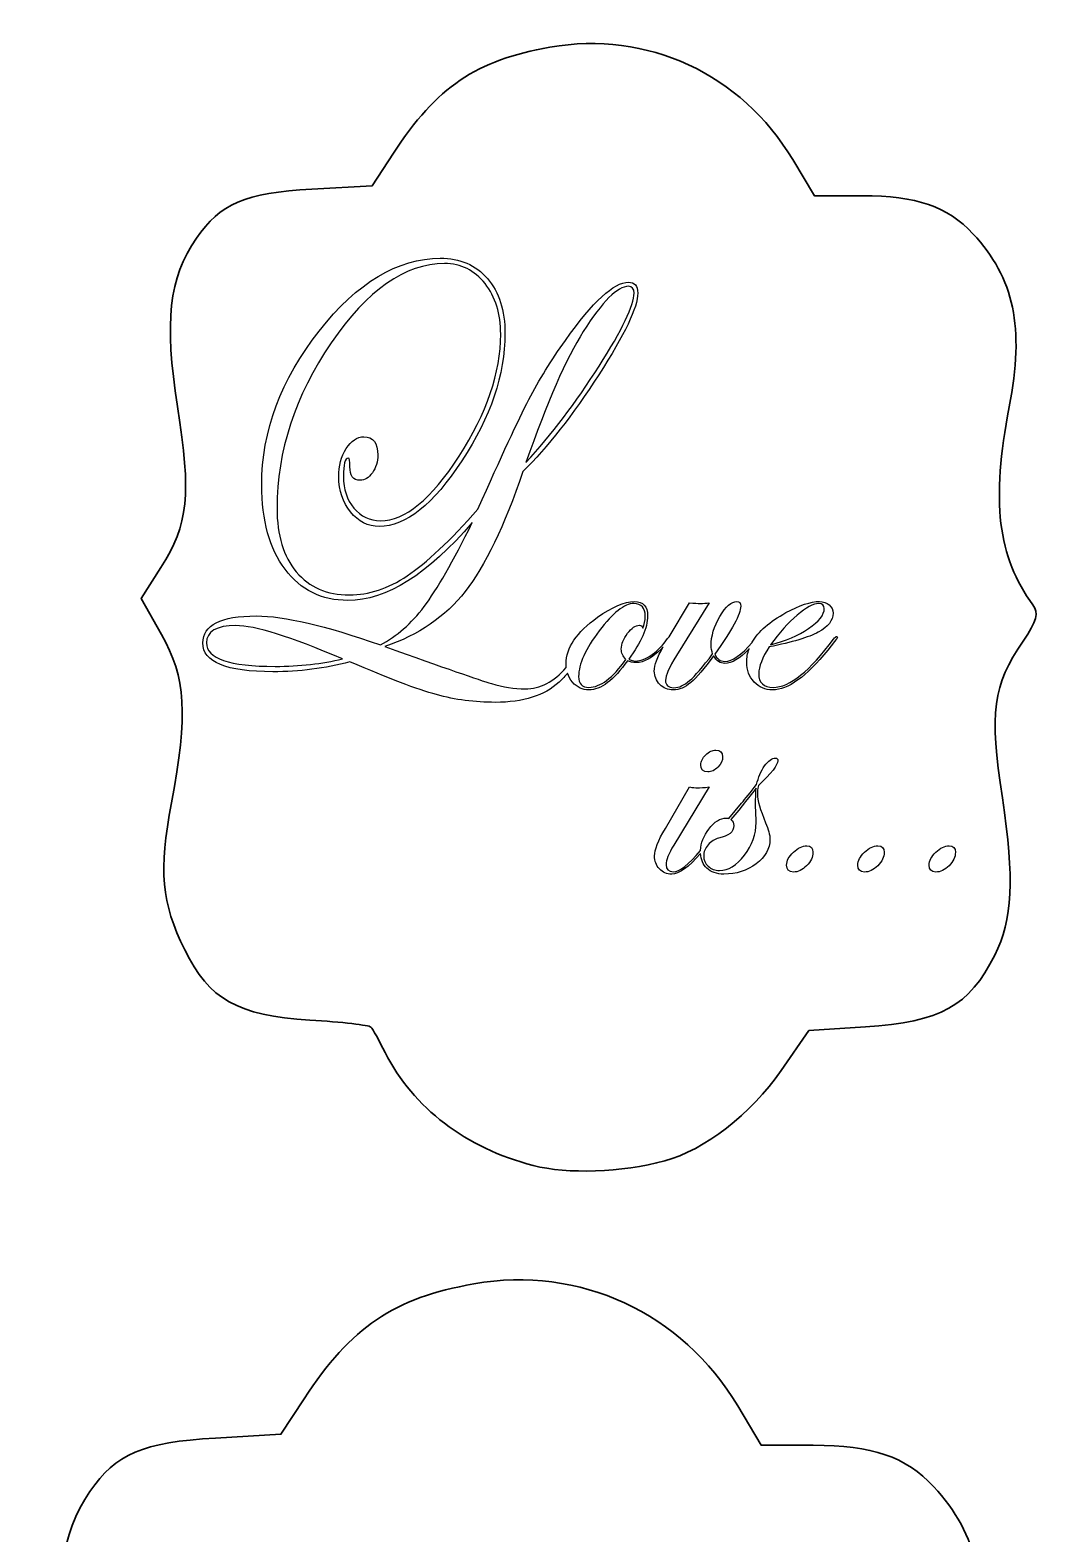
# Model space of a CAD drawing. Header units: centimetres. Extents: x -5.6 to 5.4, y -12.2 to 12.2.
# Drawn here: x 0.59 to 5.44, y -5.39 to 1.83 of the extents above; entities that cross this region are included whole.
import ezdxf

# ---------------------------------------------------------------- set-up
doc = ezdxf.new("R2010")
doc.units = ezdxf.units.CM
doc.header["$MEASUREMENT"] = 0
doc.layers.add('Layer 1', color=7, linetype='Continuous')

msp = doc.modelspace()

# ---------------------------------------------------------------- linework, layer by layer
at = {"layer": 'Layer 1', "color": 46, "lineweight": 35}
for points in [[(3.00459, -3.62057), (2.68103, -3.53687), (2.42948, -3.34498), (2.29387, -3.07842), (2.29387, -3.07842), (2.26405, -3.0198), (2.23305, -2.96459), (2.225, -2.95574), (2.225, -2.95574), (2.21694, -2.94689), (2.08474, -2.93166), (1.93123, -2.92192), (1.93123, -2.92192), (1.58383, -2.89986), (1.4468, -2.82312), (1.3304, -2.58542), (1.3304, -2.58542), (1.21759, -2.35504), (1.20425, -2.20805), (1.26625, -1.87809), (1.26625, -1.87809), (1.34636, -1.45169), (1.33612, -1.27734), (1.21875, -1.06938), (1.21875, -1.06938), (1.21875, -1.06938), (1.12116, -0.89646), (1.12116, -0.89646), (1.12116, -0.89646), (1.12116, -0.89646), (1.21517, -0.74822), (1.21517, -0.74822), (1.21517, -0.74822), (1.34773, -0.5392), (1.36217, -0.40012), (1.29549, 0.02507), (1.29549, 0.02507), (1.23118, 0.43514), (1.25421, 0.64015), (1.38623, 0.83282), (1.38623, 0.83282), (1.50064, 0.9998), (1.61917, 1.05016), (1.94164, 1.06884), (1.94164, 1.06884), (1.94164, 1.06884), (2.23116, 1.08561), (2.23116, 1.08561), (2.23116, 1.08561), (2.23116, 1.08561), (2.33324, 1.24185), (2.33324, 1.24185), (2.33324, 1.24185), (2.54089, 1.5597), (2.73107, 1.68843), (3.08511, 1.7508), (3.08511, 1.7508), (3.55235, 1.8331), (4.00545, 1.62345), (4.25231, 1.21073), (4.25231, 1.21073), (4.25231, 1.21073), (4.35604, 1.03731), (4.35604, 1.03731), (4.35604, 1.03731), (4.35604, 1.03731), (4.5861, 1.03731), (4.5861, 1.03731), (4.5861, 1.03731), (4.84749, 1.03731), (4.99562, 0.9865), (5.11822, 0.85479), (5.11822, 0.85479), (5.31702, 0.6412), (5.36673, 0.40422), (5.29269, 0.02295), (5.29269, 0.02295), (5.20458, -0.43077), (5.23649, -0.69725), (5.40659, -0.9283), (5.40659, -0.9283), (5.43534, -0.96735), (5.42523, -1.00423), (5.35903, -1.10178), (5.35903, -1.10178), (5.21387, -1.31569), (5.19718, -1.44202), (5.25959, -1.85483), (5.25959, -1.85483), (5.31847, -2.24435), (5.30901, -2.44072), (5.22321, -2.61013), (5.22321, -2.61013), (5.09829, -2.85678), (4.96502, -2.93048), (4.60111, -2.95418), (4.60111, -2.95418), (4.60111, -2.95418), (4.32989, -2.97185), (4.32989, -2.97185), (4.32989, -2.97185), (4.32989, -2.97185), (4.19589, -3.16506), (4.19589, -3.16506), (4.19589, -3.16506), (4.05163, -3.37307), (3.82671, -3.5476), (3.63762, -3.59827), (3.63762, -3.59827), (3.4289, -3.6542), (3.16987, -3.66333), (3.00461, -3.62058), (3.00461, -3.62058), (3.00461, -3.62058), (3.00459, -3.62057), (3.00459, -3.62057)], [(2.63287, -10.02414), (2.28138, -9.93321), (2.00811, -9.72476), (1.86081, -9.4352), (1.86081, -9.4352), (1.82842, -9.37152), (1.79475, -9.31155), (1.78599, -9.30193), (1.78599, -9.30193), (1.77723, -9.29231), (1.63362, -9.27578), (1.46686, -9.26519), (1.46686, -9.26519), (1.08947, -9.24123), (0.94061, -9.15786), (0.81417, -8.89964), (0.81417, -8.89964), (0.69162, -8.64938), (0.67714, -8.4897), (0.74448, -8.13126), (0.74448, -8.13126), (0.8315, -7.66806), (0.82038, -7.47866), (0.69288, -7.25274), (0.69288, -7.25274), (0.69288, -7.25274), (0.58686, -7.06489), (0.58686, -7.06489), (0.58686, -7.06489), (0.58686, -7.06489), (0.68899, -6.90385), (0.68899, -6.90385), (0.68899, -6.90385), (0.83299, -6.67679), (0.84868, -6.5257), (0.77624, -6.06381), (0.77624, -6.06381), (0.70638, -5.61835), (0.7314, -5.39564), (0.87481, -5.18633), (0.87481, -5.18633), (0.9991, -5.00494), (1.12785, -4.95023), (1.47816, -4.92994), (1.47816, -4.92994), (1.47816, -4.92994), (1.79267, -4.91173), (1.79267, -4.91173), (1.79267, -4.91173), (1.79267, -4.91173), (1.90356, -4.742), (1.90356, -4.742), (1.90356, -4.742), (2.12913, -4.39672), (2.33573, -4.25687), (2.72033, -4.18912), (2.72033, -4.18912), (3.2279, -4.09971), (3.72011, -4.32746), (3.98827, -4.77581), (3.98827, -4.77581), (3.98827, -4.77581), (4.10095, -4.9642), (4.10095, -4.9642), (4.10095, -4.9642), (4.10095, -4.9642), (4.35087, -4.9642), (4.35087, -4.9642), (4.35087, -4.9642), (4.63482, -4.9642), (4.79574, -5.0194), (4.92892, -5.16248), (4.92892, -5.16248), (5.14488, -5.39451), (5.19888, -5.65194), (5.11845, -6.06612), (5.11845, -6.06612), (5.02274, -6.559), (5.0574, -6.84849), (5.24218, -7.09947), (5.24218, -7.09947), (5.27341, -7.14189), (5.26243, -7.18195), (5.19051, -7.28792), (5.19051, -7.28792), (5.03282, -7.5203), (5.01469, -7.65752), (5.08248, -8.10597), (5.08248, -8.10597), (5.14644, -8.52911), (5.13617, -8.74244), (5.04296, -8.92646), (5.04296, -8.92646), (4.90725, -9.1944), (4.76249, -9.27446), (4.36716, -9.30021), (4.36716, -9.30021), (4.36716, -9.30021), (4.07253, -9.3194), (4.07253, -9.3194), (4.07253, -9.3194), (4.07253, -9.3194), (3.92697, -9.52929), (3.92697, -9.52929), (3.92697, -9.52929), (3.77026, -9.75525), (3.52593, -9.94485), (3.32052, -9.99989), (3.32052, -9.99989), (3.09378, -10.06065), (2.8124, -10.07056), (2.63287, -10.02412), (2.63287, -10.02412), (2.63287, -10.02412), (2.63287, -10.02414), (2.63287, -10.02414)]]:
    msp.add_open_spline(points, degree=3, knots=[0, 0, 0, 0, 0.0333333, 0.0333333, 0.0333333, 0.0333333, 0.0666667, 0.0666667, 0.0666667, 0.0666667, 0.1, 0.1, 0.1, 0.1, 0.1333333, 0.1333333, 0.1333333, 0.1333333, 0.1666667, 0.1666667, 0.1666667, 0.1666667, 0.2, 0.2, 0.2, 0.2, 0.2333333, 0.2333333, 0.2333333, 0.2333333, 0.2666667, 0.2666667, 0.2666667, 0.2666667, 0.3, 0.3, 0.3, 0.3, 0.3333333, 0.3333333, 0.3333333, 0.3333333, 0.3666667, 0.3666667, 0.3666667, 0.3666667, 0.4, 0.4, 0.4, 0.4, 0.4333333, 0.4333333, 0.4333333, 0.4333333, 0.4666667, 0.4666667, 0.4666667, 0.4666667, 0.5, 0.5, 0.5, 0.5, 0.5333333, 0.5333333, 0.5333333, 0.5333333, 0.5666667, 0.5666667, 0.5666667, 0.5666667, 0.6, 0.6, 0.6, 0.6, 0.6333333, 0.6333333, 0.6333333, 0.6333333, 0.6666667, 0.6666667, 0.6666667, 0.6666667, 0.7, 0.7, 0.7, 0.7, 0.7333333, 0.7333333, 0.7333333, 0.7333333, 0.7666667, 0.7666667, 0.7666667, 0.7666667, 0.8, 0.8, 0.8, 0.8, 0.8333333, 0.8333333, 0.8333333, 0.8333333, 0.8666667, 0.8666667, 0.8666667, 0.8666667, 0.9, 0.9, 0.9, 0.9, 0.9333333, 0.9333333, 0.9333333, 0.9333333, 1, 1, 1, 1], dxfattribs=at)
at = {"layer": 'Layer 1'}
for points, knots in [([(2.55839, 0.73718), (2.35357, 0.73718), (2.15999, 0.62062), (1.97631, 0.38743), (1.97631, 0.38743), (1.79262, 0.15425), (1.70015, -0.09253), (1.70015, -0.35258), (1.70015, -0.35258), (1.70015, -0.52243), (1.73776, -0.6571), (1.8126, -0.7569), (1.8126, -0.7569), (1.88744, -0.8567), (1.98835, -0.90656), (2.11439, -0.90655), (2.11439, -0.90655), (2.29987, -0.90655), (2.49877, -0.7815), (2.71218, -0.532), (2.71218, -0.532), (2.61908, -0.72008), (2.5419, -0.85523), (2.48067, -0.93632), (2.48067, -0.93632), (2.41944, -1.01741), (2.34943, -1.07861), (2.27066, -1.11987), (2.27066, -1.11987), (2.0064, -1.02775), (1.80772, -0.98096), (1.67452, -0.98096), (1.67452, -0.98096), (1.50264, -0.98096), (1.41738, -1.02441), (1.41738, -1.11077), (1.41738, -1.11077), (1.41738, -1.20289), (1.52903, -1.24885), (1.7539, -1.24885), (1.7539, -1.24885), (1.88066, -1.24885), (2.00472, -1.23339), (2.12432, -1.20172), (2.12432, -1.20172), (2.31052, -1.28137), (2.44844, -1.33387), (2.53939, -1.35882), (2.53939, -1.35882), (2.63034, -1.38377), (2.72488, -1.39603), (2.82299, -1.39603), (2.82299, -1.39603), (2.9569, -1.39603), (3.05873, -1.36359), (3.12891, -1.29929), (3.12891, -1.29929), (3.14663, -1.28271), (3.15998, -1.26848), (3.16943, -1.2563), (3.16943, -1.2563), (3.17473, -1.27201), (3.18306, -1.28628), (3.19423, -1.29929), (3.19423, -1.29929), (3.2155, -1.32407), (3.24192, -1.3365), (3.27195, -1.3365), (3.27195, -1.3365), (3.33001, -1.3365), (3.39191, -1.28954), (3.45798, -1.19594), (3.45798, -1.19594), (3.46999, -1.20195), (3.48381, -1.20504), (3.49932, -1.20504), (3.49932, -1.20504), (3.53636, -1.20504), (3.57681, -1.18294), (3.62086, -1.13889), (3.62086, -1.13889), (3.6242, -1.13555), (3.62617, -1.13286), (3.62913, -1.12979), (3.62913, -1.12979), (3.60086, -1.17969), (3.58696, -1.21843), (3.58696, -1.24555), (3.58696, -1.24555), (3.58696, -1.27058), (3.5959, -1.29227), (3.61342, -1.31004), (3.61342, -1.31004), (3.63094, -1.32781), (3.65238, -1.3365), (3.67791, -1.3365), (3.67791, -1.3365), (3.70644, -1.3365), (3.73421, -1.32472), (3.76225, -1.30095), (3.76225, -1.30095), (3.79028, -1.27717), (3.82684, -1.23436), (3.87139, -1.17279), (3.87139, -1.17279), (3.88591, -1.19682), (3.90394, -1.20917), (3.92596, -1.20917), (3.92596, -1.20917), (3.9585, -1.20917), (3.99734, -1.18609), (4.04089, -1.14054), (4.04089, -1.14054), (4.0416, -1.13981), (4.04184, -1.1396), (4.04253, -1.13889), (4.04253, -1.13889), (4.03486, -1.15983), (4.03095, -1.18113), (4.03095, -1.20338), (4.03095, -1.20338), (4.03095, -1.24142), (4.04273, -1.27319), (4.0665, -1.29846), (4.0665, -1.29846), (4.09028, -1.32374), (4.11993, -1.33649), (4.15497, -1.33649), (4.15497, -1.33649), (4.22905, -1.33649), (4.31759, -1.27281), (4.42121, -1.14467), (4.42121, -1.14467), (4.42121, -1.14467), (4.45345, -1.10416), (4.45345, -1.10416), (4.45345, -1.10416), (4.46246, -1.09265), (4.46668, -1.08582), (4.46668, -1.08432), (4.46668, -1.08432), (4.46668, -1.08182), (4.4662, -1.07986), (4.46419, -1.07936), (4.46419, -1.07936), (4.46018, -1.07936), (4.45449, -1.08375), (4.44848, -1.09176), (4.44848, -1.09176), (4.33385, -1.24643), (4.23735, -1.3241), (4.15826, -1.3241), (4.15826, -1.3241), (4.11171, -1.3241), (4.08881, -1.30183), (4.08881, -1.25878), (4.08881, -1.25878), (4.08881, -1.22424), (4.10521, -1.18135), (4.13925, -1.1298), (4.13925, -1.1298), (4.24937, -1.10778), (4.32784, -1.08397), (4.37489, -1.05869), (4.37489, -1.05869), (4.42194, -1.03341), (4.446, -1.00295), (4.446, -0.96691), (4.446, -0.96691), (4.446, -0.95139), (4.43975, -0.93881), (4.42698, -0.92805), (4.42698, -0.92805), (4.41421, -0.91729), (4.3987, -0.91151), (4.38068, -0.91151), (4.38068, -0.91151), (4.33914, -0.91151), (4.28552, -0.92921), (4.21945, -0.96525), (4.21945, -0.96525), (4.14093, -1.00811), (4.08684, -1.05537), (4.05739, -1.10664), (4.05739, -1.10664), (4.05707, -1.10717), (4.05686, -1.10776), (4.05657, -1.10829), (4.05657, -1.10829), (4.00589, -1.16857), (3.96186, -1.19924), (3.92593, -1.19924), (3.92593, -1.19924), (3.90391, -1.19924), (3.88766, -1.18787), (3.87715, -1.16534), (3.87715, -1.16534), (3.96024, -1.04821), (4.002, -0.97137), (4.002, -0.93383), (4.002, -0.93383), (4.002, -0.91931), (3.99632, -0.91151), (3.98381, -0.91151), (3.98381, -0.91151), (3.95778, -0.91151), (3.92999, -0.93539), (3.90196, -0.98344), (3.90196, -0.98344), (3.87393, -1.03149), (3.85979, -1.07845), (3.85979, -1.124), (3.85979, -1.124), (3.85979, -1.13551), (3.86272, -1.14867), (3.86723, -1.16369), (3.86723, -1.16369), (3.81917, -1.22626), (3.78221, -1.26932), (3.75644, -1.29185), (3.75644, -1.29185), (3.73066, -1.31438), (3.70573, -1.32575), (3.6812, -1.32575), (3.6812, -1.32575), (3.65467, -1.32575), (3.64069, -1.31372), (3.64069, -1.2902), (3.64069, -1.2902), (3.64069, -1.26818), (3.65824, -1.2282), (3.69278, -1.17114), (3.69278, -1.17114), (3.69278, -1.17114), (3.84988, -0.91731), (3.84988, -0.91731), (3.84988, -0.91731), (3.83887, -0.91982), (3.82375, -0.92144), (3.80523, -0.92144), (3.80523, -0.92144), (3.79672, -0.92144), (3.78015, -0.91981), (3.75562, -0.91731), (3.75562, -0.91731), (3.75562, -0.91731), (3.65805, -1.08185), (3.65805, -1.08185), (3.65805, -1.08185), (3.65591, -1.08357), (3.65289, -1.08616), (3.64978, -1.09012), (3.64978, -1.09012), (3.63076, -1.11965), (3.60623, -1.14516), (3.57619, -1.16619), (3.57619, -1.16619), (3.54616, -1.18721), (3.52017, -1.19761), (3.49764, -1.19761), (3.49764, -1.19761), (3.48513, -1.19761), (3.47375, -1.19452), (3.46374, -1.18851), (3.46374, -1.18851), (3.52431, -1.10742), (3.55469, -1.03854), (3.55469, -0.98098), (3.55469, -0.98098), (3.55469, -0.93493), (3.53324, -0.91153), (3.4902, -0.91153), (3.4902, -0.91153), (3.44414, -0.91153), (3.38517, -0.93704), (3.31409, -0.9876), (3.31409, -0.9876), (3.21298, -1.05918), (3.16278, -1.13376), (3.16278, -1.21084), (3.16278, -1.21084), (3.16278, -1.21692), (3.16304, -1.22243), (3.1636, -1.2282), (3.1636, -1.2282), (3.10451, -1.29688), (3.03875, -1.33073), (2.96599, -1.33073), (2.96599, -1.33073), (2.91443, -1.33073), (2.86015, -1.32272), (2.80393, -1.30593), (2.80393, -1.30593), (2.74771, -1.28914), (2.57715, -1.22988), (2.29213, -1.12816), (2.29213, -1.12816), (2.45398, -1.0725), (2.58301, -0.98449), (2.67825, -0.86358), (2.67825, -0.86358), (2.7735, -0.74267), (2.86572, -0.55022), (2.95524, -0.28728), (2.95524, -0.28728), (3.0734, -0.17117), (3.1949, -0.01645), (3.31987, 0.17739), (3.31987, 0.17739), (3.44483, 0.37123), (3.50755, 0.502), (3.50756, 0.57013), (3.50756, 0.57013), (3.50755, 0.60467), (3.49227, 0.62222), (3.46291, 0.62222), (3.46291, 0.62222), (3.39272, 0.62222), (3.29195, 0.52891), (3.15946, 0.34275), (3.15946, 0.34275), (3.09143, 0.24679), (3.03286, 0.15236), (2.98417, 0.05832), (2.98417, 0.05832), (2.93332, -0.03956), (2.85187, -0.21517), (2.73943, -0.46754), (2.73943, -0.46754), (2.6048, -0.62012), (2.49162, -0.72693), (2.39961, -0.78835), (2.39961, -0.78835), (2.30758, -0.84977), (2.21489, -0.88013), (2.1218, -0.88013), (2.1218, -0.88013), (2.01366, -0.88013), (1.92826, -0.84323), (1.86631, -0.76934), (1.86631, -0.76934), (1.80437, -0.69545), (1.77371, -0.59379), (1.77371, -0.46424), (1.77371, -0.46424), (1.77371, -0.18884), (1.86049, 0.07604), (2.03416, 0.33034), (2.03416, 0.33034), (2.20782, 0.58463), (2.38925, 0.7115), (2.57903, 0.71151), (2.57903, 0.71151), (2.6578, 0.71151), (2.72284, 0.67941), (2.77333, 0.6156), (2.77333, 0.6156), (2.82382, 0.55178), (2.84857, 0.47052), (2.84857, 0.37169), (2.84857, 0.37169), (2.84857, 0.1884), (2.78204, -0.00691), (2.64848, -0.2137), (2.64848, -0.2137), (2.51492, -0.4205), (2.38878, -0.52376), (2.27062, -0.52376), (2.27062, -0.52376), (2.21977, -0.52376), (2.1773, -0.50288), (2.14329, -0.46258), (2.14329, -0.46258), (2.10926, -0.42228), (2.09285, -0.37255), (2.09285, -0.3121), (2.09285, -0.3121), (2.09285, -0.25261), (2.10025, -0.2228), (2.116, -0.2228), (2.116, -0.2228), (2.1217, -0.2228), (2.12499, -0.23631), (2.12427, -0.26414), (2.12427, -0.26414), (2.12284, -0.30732), (2.13879, -0.32946), (2.17388, -0.32946), (2.17388, -0.32946), (2.19536, -0.32946), (2.21457, -0.31755), (2.23176, -0.29308), (2.23176, -0.29308), (2.24895, -0.26861), (2.25822, -0.24041), (2.25822, -0.20874), (2.25822, -0.20874), (2.25822, -0.15021), (2.23565, -0.12027), (2.19125, -0.12027), (2.19125, -0.12027), (2.1583, -0.12027), (2.13007, -0.13942), (2.10609, -0.17732), (2.10609, -0.17732), (2.08209, -0.21523), (2.07053, -0.26027), (2.07054, -0.31209), (2.07054, -0.31209), (2.07053, -0.37926), (2.08916, -0.43553), (2.12676, -0.48159), (2.12676, -0.48159), (2.16435, -0.52765), (2.21041, -0.55104), (2.26484, -0.55104), (2.26484, -0.55104), (2.39303, -0.55104), (2.52504, -0.44535), (2.66254, -0.23519), (2.66254, -0.23519), (2.80004, -0.02504), (2.86925, 0.17829), (2.86925, 0.37501), (2.86925, 0.37501), (2.86925, 0.48632), (2.84113, 0.57434), (2.78491, 0.63959), (2.78491, 0.63959), (2.72869, 0.70484), (2.65289, 0.73715), (2.55836, 0.73716), (2.55836, 0.73716), (2.55836, 0.73716), (2.55839, 0.73718), (2.55839, 0.73718)], [0, 0, 0, 0, 0.0090909, 0.0090909, 0.0090909, 0.0090909, 0.0181818, 0.0181818, 0.0181818, 0.0181818, 0.0272727, 0.0272727, 0.0272727, 0.0272727, 0.0363636, 0.0363636, 0.0363636, 0.0363636, 0.0454545, 0.0454545, 0.0454545, 0.0454545, 0.0545455, 0.0545455, 0.0545455, 0.0545455, 0.0636364, 0.0636364, 0.0636364, 0.0636364, 0.0727273, 0.0727273, 0.0727273, 0.0727273, 0.0818182, 0.0818182, 0.0818182, 0.0818182, 0.0909091, 0.0909091, 0.0909091, 0.0909091, 0.1, 0.1, 0.1, 0.1, 0.1090909, 0.1090909, 0.1090909, 0.1090909, 0.1181818, 0.1181818, 0.1181818, 0.1181818, 0.1272727, 0.1272727, 0.1272727, 0.1272727, 0.1363636, 0.1363636, 0.1363636, 0.1363636, 0.1454545, 0.1454545, 0.1454545, 0.1454545, 0.1545455, 0.1545455, 0.1545455, 0.1545455, 0.1636364, 0.1636364, 0.1636364, 0.1636364, 0.1727273, 0.1727273, 0.1727273, 0.1727273, 0.1818182, 0.1818182, 0.1818182, 0.1818182, 0.1909091, 0.1909091, 0.1909091, 0.1909091, 0.2, 0.2, 0.2, 0.2, 0.2090909, 0.2090909, 0.2090909, 0.2090909, 0.2181818, 0.2181818, 0.2181818, 0.2181818, 0.2272727, 0.2272727, 0.2272727, 0.2272727, 0.2363636, 0.2363636, 0.2363636, 0.2363636, 0.2454545, 0.2454545, 0.2454545, 0.2454545, 0.2545455, 0.2545455, 0.2545455, 0.2545455, 0.2636364, 0.2636364, 0.2636364, 0.2636364, 0.2727273, 0.2727273, 0.2727273, 0.2727273, 0.2818182, 0.2818182, 0.2818182, 0.2818182, 0.2909091, 0.2909091, 0.2909091, 0.2909091, 0.3, 0.3, 0.3, 0.3, 0.3090909, 0.3090909, 0.3090909, 0.3090909, 0.3181818, 0.3181818, 0.3181818, 0.3181818, 0.3272727, 0.3272727, 0.3272727, 0.3272727, 0.3363636, 0.3363636, 0.3363636, 0.3363636, 0.3454545, 0.3454545, 0.3454545, 0.3454545, 0.3545455, 0.3545455, 0.3545455, 0.3545455, 0.3636364, 0.3636364, 0.3636364, 0.3636364, 0.3727273, 0.3727273, 0.3727273, 0.3727273, 0.3818182, 0.3818182, 0.3818182, 0.3818182, 0.3909091, 0.3909091, 0.3909091, 0.3909091, 0.4, 0.4, 0.4, 0.4, 0.4090909, 0.4090909, 0.4090909, 0.4090909, 0.4181818, 0.4181818, 0.4181818, 0.4181818, 0.4272727, 0.4272727, 0.4272727, 0.4272727, 0.4363636, 0.4363636, 0.4363636, 0.4363636, 0.4454545, 0.4454545, 0.4454545, 0.4454545, 0.4545455, 0.4545455, 0.4545455, 0.4545455, 0.4636364, 0.4636364, 0.4636364, 0.4636364, 0.4727273, 0.4727273, 0.4727273, 0.4727273, 0.4818182, 0.4818182, 0.4818182, 0.4818182, 0.4909091, 0.4909091, 0.4909091, 0.4909091, 0.5, 0.5, 0.5, 0.5, 0.5090909, 0.5090909, 0.5090909, 0.5090909, 0.5181818, 0.5181818, 0.5181818, 0.5181818, 0.5272727, 0.5272727, 0.5272727, 0.5272727, 0.5363636, 0.5363636, 0.5363636, 0.5363636, 0.5454545, 0.5454545, 0.5454545, 0.5454545, 0.5545455, 0.5545455, 0.5545455, 0.5545455, 0.5636364, 0.5636364, 0.5636364, 0.5636364, 0.5727273, 0.5727273, 0.5727273, 0.5727273, 0.5818182, 0.5818182, 0.5818182, 0.5818182, 0.5909091, 0.5909091, 0.5909091, 0.5909091, 0.6, 0.6, 0.6, 0.6, 0.6090909, 0.6090909, 0.6090909, 0.6090909, 0.6181818, 0.6181818, 0.6181818, 0.6181818, 0.6272727, 0.6272727, 0.6272727, 0.6272727, 0.6363636, 0.6363636, 0.6363636, 0.6363636, 0.6454545, 0.6454545, 0.6454545, 0.6454545, 0.6545455, 0.6545455, 0.6545455, 0.6545455, 0.6636364, 0.6636364, 0.6636364, 0.6636364, 0.6727273, 0.6727273, 0.6727273, 0.6727273, 0.6818182, 0.6818182, 0.6818182, 0.6818182, 0.6909091, 0.6909091, 0.6909091, 0.6909091, 0.7, 0.7, 0.7, 0.7, 0.7090909, 0.7090909, 0.7090909, 0.7090909, 0.7181818, 0.7181818, 0.7181818, 0.7181818, 0.7272727, 0.7272727, 0.7272727, 0.7272727, 0.7363636, 0.7363636, 0.7363636, 0.7363636, 0.7454545, 0.7454545, 0.7454545, 0.7454545, 0.7545455, 0.7545455, 0.7545455, 0.7545455, 0.7636364, 0.7636364, 0.7636364, 0.7636364, 0.7727273, 0.7727273, 0.7727273, 0.7727273, 0.7818182, 0.7818182, 0.7818182, 0.7818182, 0.7909091, 0.7909091, 0.7909091, 0.7909091, 0.8, 0.8, 0.8, 0.8, 0.8090909, 0.8090909, 0.8090909, 0.8090909, 0.8181818, 0.8181818, 0.8181818, 0.8181818, 0.8272727, 0.8272727, 0.8272727, 0.8272727, 0.8363636, 0.8363636, 0.8363636, 0.8363636, 0.8454545, 0.8454545, 0.8454545, 0.8454545, 0.8545455, 0.8545455, 0.8545455, 0.8545455, 0.8636364, 0.8636364, 0.8636364, 0.8636364, 0.8727273, 0.8727273, 0.8727273, 0.8727273, 0.8818182, 0.8818182, 0.8818182, 0.8818182, 0.8909091, 0.8909091, 0.8909091, 0.8909091, 0.9, 0.9, 0.9, 0.9, 0.9090909, 0.9090909, 0.9090909, 0.9090909, 0.9181818, 0.9181818, 0.9181818, 0.9181818, 0.9272727, 0.9272727, 0.9272727, 0.9272727, 0.9363636, 0.9363636, 0.9363636, 0.9363636, 0.9454545, 0.9454545, 0.9454545, 0.9454545, 0.9545455, 0.9545455, 0.9545455, 0.9545455, 0.9636364, 0.9636364, 0.9636364, 0.9636364, 0.9727273, 0.9727273, 0.9727273, 0.9727273, 0.9818182, 0.9818182, 0.9818182, 0.9818182, 1, 1, 1, 1]), ([(3.46294, 0.60241), (3.48013, 0.60241), (3.4894, 0.59127), (3.4894, 0.57016), (3.4894, 0.57016), (3.4894, 0.51066), (3.43327, 0.39389), (3.32156, 0.21876), (3.32156, 0.21876), (3.20984, 0.04363), (3.09262, -0.11088), (2.97016, -0.24426), (2.97016, -0.24426), (3.07114, 0.04554), (3.16314, 0.2554), (3.24549, 0.38495), (3.24549, 0.38495), (3.33787, 0.52985), (3.40995, 0.6024), (3.46294, 0.6024), (3.46294, 0.6024), (3.46294, 0.6024), (3.46294, 0.60241), (3.46294, 0.60241)], [0, 0, 0, 0, 0.1428571, 0.1428571, 0.1428571, 0.1428571, 0.2857143, 0.2857143, 0.2857143, 0.2857143, 0.4285714, 0.4285714, 0.4285714, 0.4285714, 0.5714286, 0.5714286, 0.5714286, 0.5714286, 0.7142857, 0.7142857, 0.7142857, 0.7142857, 1, 1, 1, 1]), ([(3.48857, -0.92143), (3.52511, -0.92143), (3.54314, -0.94207), (3.54314, -0.98261), (3.54314, -0.98261), (3.54314, -1.00413), (3.53957, -1.02297), (3.53156, -1.04049), (3.53156, -1.04049), (3.52855, -1.03048), (3.52303, -1.02561), (3.51502, -1.02561), (3.51502, -1.02561), (3.4965, -1.02561), (3.47749, -1.03844), (3.45797, -1.06447), (3.45797, -1.06447), (3.43845, -1.0905), (3.4282, -1.11601), (3.4282, -1.14054), (3.4282, -1.14054), (3.4282, -1.15756), (3.43601, -1.17413), (3.45053, -1.19015), (3.45053, -1.19015), (3.38646, -1.27925), (3.32682, -1.3241), (3.27276, -1.3241), (3.27276, -1.3241), (3.23972, -1.3241), (3.22315, -1.30655), (3.22315, -1.27201), (3.22315, -1.27201), (3.22315, -1.21244), (3.25679, -1.13917), (3.32237, -1.05208), (3.32237, -1.05208), (3.38794, -0.96498), (3.44301, -0.92144), (3.48856, -0.92144), (3.48856, -0.92144), (3.48856, -0.92144), (3.48857, -0.92143), (3.48857, -0.92143)], [0, 0, 0, 0, 0.0833333, 0.0833333, 0.0833333, 0.0833333, 0.1666667, 0.1666667, 0.1666667, 0.1666667, 0.25, 0.25, 0.25, 0.25, 0.3333333, 0.3333333, 0.3333333, 0.3333333, 0.4166667, 0.4166667, 0.4166667, 0.4166667, 0.5, 0.5, 0.5, 0.5, 0.5833333, 0.5833333, 0.5833333, 0.5833333, 0.6666667, 0.6666667, 0.6666667, 0.6666667, 0.75, 0.75, 0.75, 0.75, 0.8333333, 0.8333333, 0.8333333, 0.8333333, 1, 1, 1, 1]), ([(4.3774, -0.92143), (4.39492, -0.92143), (4.40386, -0.92939), (4.40386, -0.94541), (4.40386, -0.94541), (4.40386, -0.97544), (4.37867, -1.00753), (4.32862, -1.04132), (4.32862, -1.04132), (4.27856, -1.07511), (4.21797, -1.10135), (4.14589, -1.11987), (4.14589, -1.11987), (4.18744, -1.06131), (4.22992, -1.01362), (4.27322, -0.97683), (4.27322, -0.97683), (4.31652, -0.94004), (4.35087, -0.92143), (4.3774, -0.92143)], [0, 0, 0, 0, 0.1666667, 0.1666667, 0.1666667, 0.1666667, 0.3333333, 0.3333333, 0.3333333, 0.3333333, 0.5, 0.5, 0.5, 0.5, 0.6666667, 0.6666667, 0.6666667, 0.6666667, 1, 1, 1, 1]), ([(1.57613, -1.02726), (1.66636, -1.02726), (1.83657, -1.08032), (2.08793, -1.18684), (2.08793, -1.18684), (1.99125, -1.21083), (1.88352, -1.22322), (1.76464, -1.22322), (1.76464, -1.22322), (1.54478, -1.22322), (1.43474, -1.18562), (1.43474, -1.11077), (1.43474, -1.11077), (1.43474, -1.05511), (1.48231, -1.02726), (1.57613, -1.02726)], [0, 0, 0, 0, 0.2, 0.2, 0.2, 0.2, 0.4, 0.4, 0.4, 0.4, 0.6, 0.6, 0.6, 0.6, 1, 1, 1, 1]), ([(3.88296, -1.62506), (3.86594, -1.62506), (3.84969, -1.63294), (3.83418, -1.64821), (3.83418, -1.64821), (3.81866, -1.66348), (3.8102, -1.67965), (3.8102, -1.69617), (3.8102, -1.69617), (3.8102, -1.7187), (3.82157, -1.73007), (3.8441, -1.73007), (3.8441, -1.73007), (3.86162, -1.73007), (3.87811, -1.72219), (3.89288, -1.70692), (3.89288, -1.70692), (3.90765, -1.69165), (3.91521, -1.67566), (3.91521, -1.65814), (3.91521, -1.65814), (3.91521, -1.63662), (3.90449, -1.62507), (3.88296, -1.62507), (3.88296, -1.62507), (3.88296, -1.62507), (3.88296, -1.62506), (3.88296, -1.62506)], [0, 0, 0, 0, 0.125, 0.125, 0.125, 0.125, 0.25, 0.25, 0.25, 0.25, 0.375, 0.375, 0.375, 0.375, 0.5, 0.5, 0.5, 0.5, 0.625, 0.625, 0.625, 0.625, 0.75, 0.75, 0.75, 0.75, 1, 1, 1, 1]), ([(4.16904, -1.66392), (4.15202, -1.66392), (4.13447, -1.6761), (4.11695, -1.70113), (4.11695, -1.70113), (4.09943, -1.72616), (4.0866, -1.75622), (4.07809, -1.79125), (4.07809, -1.79125), (4.04806, -1.82929), (4.02418, -1.85902), (4.00616, -1.88055), (4.00616, -1.88055), (4.00616, -1.88055), (3.9458, -1.95414), (3.9458, -1.95414), (3.9458, -1.95414), (3.94179, -1.95214), (3.93758, -1.95166), (3.93257, -1.95166), (3.93257, -1.95166), (3.90404, -1.95166), (3.87584, -1.96904), (3.84906, -2.00458), (3.84906, -2.00458), (3.82395, -2.0379), (3.81094, -2.07203), (3.80937, -2.10711), (3.80937, -2.10711), (3.75137, -2.17493), (3.70785, -2.20964), (3.67873, -2.20964), (3.67873, -2.20964), (3.6552, -2.20964), (3.64318, -2.19827), (3.64318, -2.17574), (3.64318, -2.17574), (3.64318, -2.15372), (3.65586, -2.12285), (3.68039, -2.08231), (3.68039, -2.08231), (3.68039, -2.08231), (3.85072, -1.80202), (3.85072, -1.80202), (3.85072, -1.80202), (3.82619, -1.80552), (3.80718, -1.80698), (3.79367, -1.80698), (3.79367, -1.80698), (3.78466, -1.80698), (3.77198, -1.80552), (3.75646, -1.80202), (3.75646, -1.80202), (3.75646, -1.80202), (3.63988, -2.00128), (3.63988, -2.00128), (3.63988, -2.00128), (3.60534, -2.06035), (3.58779, -2.10454), (3.58779, -2.13357), (3.58779, -2.13357), (3.58779, -2.1586), (3.596, -2.17881), (3.61177, -2.19558), (3.61177, -2.19558), (3.62754, -2.21235), (3.64695, -2.22121), (3.67048, -2.22121), (3.67048, -2.22121), (3.70565, -2.22121), (3.75177, -2.18781), (3.80939, -2.12199), (3.80939, -2.12199), (3.8109, -2.15092), (3.82052, -2.17455), (3.83916, -2.19227), (3.83916, -2.19227), (3.85944, -2.21154), (3.88698, -2.22121), (3.92101, -2.22121), (3.92101, -2.22121), (3.98108, -2.22121), (4.03265, -2.20464), (4.07645, -2.1716), (4.07645, -2.1716), (4.12025, -2.13856), (4.1426, -2.09924), (4.1426, -2.05419), (4.1426, -2.05419), (4.1426, -2.03267), (4.13544, -2.00635), (4.12193, -1.97481), (4.12193, -1.97481), (4.0954, -1.91174), (4.08224, -1.86576), (4.08224, -1.83673), (4.08224, -1.83673), (4.08224, -1.82522), (4.0842, -1.81173), (4.0872, -1.79622), (4.0872, -1.79622), (4.14977, -1.73665), (4.18063, -1.69635), (4.18063, -1.67633), (4.18063, -1.67633), (4.18063, -1.66782), (4.17706, -1.66393), (4.16905, -1.66393), (4.16905, -1.66393), (4.16905, -1.66393), (4.16904, -1.66392), (4.16904, -1.66392)], [0, 0, 0, 0, 0.0344828, 0.0344828, 0.0344828, 0.0344828, 0.0689655, 0.0689655, 0.0689655, 0.0689655, 0.1034483, 0.1034483, 0.1034483, 0.1034483, 0.137931, 0.137931, 0.137931, 0.137931, 0.1724138, 0.1724138, 0.1724138, 0.1724138, 0.2068966, 0.2068966, 0.2068966, 0.2068966, 0.2413793, 0.2413793, 0.2413793, 0.2413793, 0.2758621, 0.2758621, 0.2758621, 0.2758621, 0.3103448, 0.3103448, 0.3103448, 0.3103448, 0.3448276, 0.3448276, 0.3448276, 0.3448276, 0.3793103, 0.3793103, 0.3793103, 0.3793103, 0.4137931, 0.4137931, 0.4137931, 0.4137931, 0.4482759, 0.4482759, 0.4482759, 0.4482759, 0.4827586, 0.4827586, 0.4827586, 0.4827586, 0.5172414, 0.5172414, 0.5172414, 0.5172414, 0.5517241, 0.5517241, 0.5517241, 0.5517241, 0.5862069, 0.5862069, 0.5862069, 0.5862069, 0.6206897, 0.6206897, 0.6206897, 0.6206897, 0.6551724, 0.6551724, 0.6551724, 0.6551724, 0.6896552, 0.6896552, 0.6896552, 0.6896552, 0.7241379, 0.7241379, 0.7241379, 0.7241379, 0.7586207, 0.7586207, 0.7586207, 0.7586207, 0.7931034, 0.7931034, 0.7931034, 0.7931034, 0.8275862, 0.8275862, 0.8275862, 0.8275862, 0.862069, 0.862069, 0.862069, 0.862069, 0.8965517, 0.8965517, 0.8965517, 0.8965517, 0.9310345, 0.9310345, 0.9310345, 0.9310345, 1, 1, 1, 1]), ([(4.07644, -1.80861), (4.07443, -1.82363), (4.07395, -1.84231), (4.07395, -1.86483), (4.07395, -1.86483), (4.07395, -1.89236), (4.07369, -1.91373), (4.07477, -1.9285), (4.07477, -1.9285), (4.07578, -1.94327), (4.07641, -1.95813), (4.07641, -1.97315), (4.07641, -1.97315), (4.0764, -2.02921), (4.05798, -2.08144), (4.02019, -2.13025), (4.02019, -2.13025), (3.9824, -2.17905), (3.94235, -2.20384), (3.9003, -2.20384), (3.9003, -2.20384), (3.87878, -2.20384), (3.86024, -2.19668), (3.84573, -2.18317), (3.84573, -2.18317), (3.83121, -2.16965), (3.82423, -2.15358), (3.82423, -2.13356), (3.82423, -2.13356), (3.82423, -2.11504), (3.83146, -2.09659), (3.84573, -2.07982), (3.84573, -2.07982), (3.85999, -2.06305), (3.87664, -2.05291), (3.89616, -2.0484), (3.89616, -2.0484), (3.94471, -2.03789), (3.96892, -2.01757), (3.96892, -1.98804), (3.96892, -1.98804), (3.96892, -1.97653), (3.96437, -1.96711), (3.95487, -1.9591), (3.95487, -1.9591), (4.00793, -1.89453), (4.04838, -1.84416), (4.07641, -1.80862), (4.07641, -1.80862), (4.07641, -1.80862), (4.07644, -1.80861), (4.07644, -1.80861)], [0, 0, 0, 0, 0.0714286, 0.0714286, 0.0714286, 0.0714286, 0.1428571, 0.1428571, 0.1428571, 0.1428571, 0.2142857, 0.2142857, 0.2142857, 0.2142857, 0.2857143, 0.2857143, 0.2857143, 0.2857143, 0.3571429, 0.3571429, 0.3571429, 0.3571429, 0.4285714, 0.4285714, 0.4285714, 0.4285714, 0.5, 0.5, 0.5, 0.5, 0.5714286, 0.5714286, 0.5714286, 0.5714286, 0.6428571, 0.6428571, 0.6428571, 0.6428571, 0.7142857, 0.7142857, 0.7142857, 0.7142857, 0.7857143, 0.7857143, 0.7857143, 0.7857143, 0.8571429, 0.8571429, 0.8571429, 0.8571429, 1, 1, 1, 1]), ([(4.31952, -2.08477), (4.298, -2.08477), (4.27655, -2.09567), (4.25503, -2.11619), (4.25503, -2.11619), (4.23351, -2.13671), (4.22279, -2.15685), (4.22279, -2.17737), (4.22279, -2.17737), (4.22279, -2.19989), (4.23351, -2.21127), (4.25503, -2.21127), (4.25503, -2.21127), (4.27655, -2.21127), (4.29818, -2.2012), (4.3187, -2.18068), (4.3187, -2.18068), (4.33922, -2.16016), (4.34929, -2.13871), (4.34929, -2.11619), (4.34929, -2.11619), (4.34929, -2.09567), (4.33905, -2.08477), (4.31952, -2.08477)], [0, 0, 0, 0, 0.1428571, 0.1428571, 0.1428571, 0.1428571, 0.2857143, 0.2857143, 0.2857143, 0.2857143, 0.4285714, 0.4285714, 0.4285714, 0.4285714, 0.5714286, 0.5714286, 0.5714286, 0.5714286, 0.7142857, 0.7142857, 0.7142857, 0.7142857, 1, 1, 1, 1]), ([(4.66183, -2.08477), (4.6403, -2.08477), (4.61886, -2.09567), (4.59734, -2.11619), (4.59734, -2.11619), (4.57582, -2.13671), (4.5651, -2.15685), (4.5651, -2.17737), (4.5651, -2.17737), (4.5651, -2.19989), (4.57582, -2.21127), (4.59734, -2.21127), (4.59734, -2.21127), (4.61886, -2.21127), (4.64048, -2.2012), (4.66101, -2.18068), (4.66101, -2.18068), (4.68153, -2.16016), (4.6916, -2.13871), (4.6916, -2.11619), (4.6916, -2.11619), (4.6916, -2.09567), (4.68136, -2.08477), (4.66183, -2.08477)], [0, 0, 0, 0, 0.1428571, 0.1428571, 0.1428571, 0.1428571, 0.2857143, 0.2857143, 0.2857143, 0.2857143, 0.4285714, 0.4285714, 0.4285714, 0.4285714, 0.5714286, 0.5714286, 0.5714286, 0.5714286, 0.7142857, 0.7142857, 0.7142857, 0.7142857, 1, 1, 1, 1]), ([(5.00413, -2.08477), (4.98261, -2.08477), (4.96116, -2.09567), (4.93964, -2.11619), (4.93964, -2.11619), (4.91812, -2.13671), (4.90739, -2.15685), (4.90739, -2.17737), (4.90739, -2.17737), (4.90739, -2.19989), (4.91811, -2.21127), (4.93964, -2.21127), (4.93964, -2.21127), (4.96116, -2.21127), (4.98278, -2.2012), (5.00331, -2.18068), (5.00331, -2.18068), (5.02383, -2.16016), (5.0339, -2.13871), (5.0339, -2.11619), (5.0339, -2.11619), (5.0339, -2.09567), (5.02366, -2.08477), (5.00413, -2.08477)], [0, 0, 0, 0, 0.1428571, 0.1428571, 0.1428571, 0.1428571, 0.2857143, 0.2857143, 0.2857143, 0.2857143, 0.4285714, 0.4285714, 0.4285714, 0.4285714, 0.5714286, 0.5714286, 0.5714286, 0.5714286, 0.7142857, 0.7142857, 0.7142857, 0.7142857, 1, 1, 1, 1])]:
    msp.add_open_spline(points, degree=3, knots=knots, dxfattribs=at)

doc.saveas('drawing.dxf')
